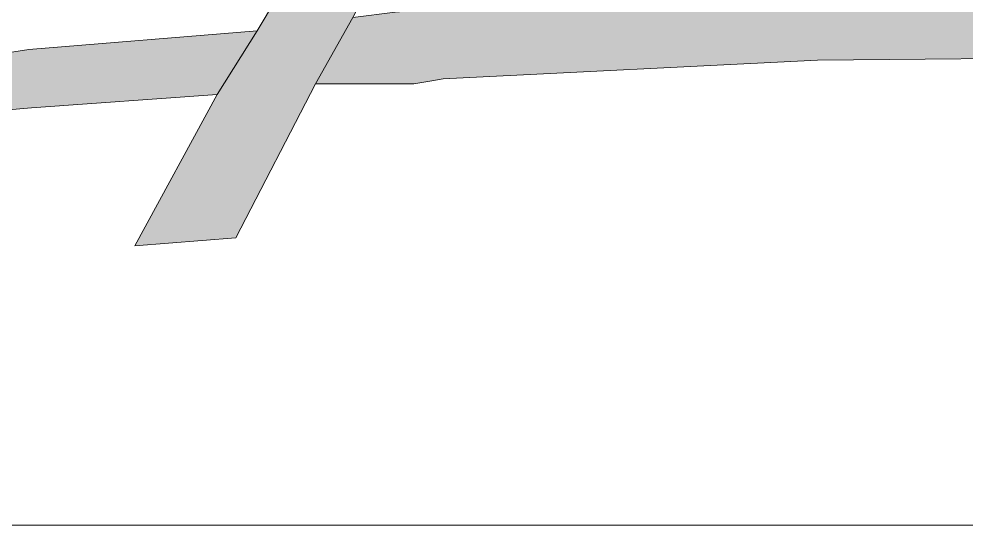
# Model space of a CAD drawing. Header units: inches. Extents: x 75782 to 87231, y -34126 to -18655.
# Drawn here: x 78468.41 to 78477.48, y -19664.76 to -19659.91 of the extents above; entities that cross this region are included whole.
import ezdxf

# ---------------------------------------------------------------- set-up
doc = ezdxf.new("R2010")
doc.units = ezdxf.units.IN
doc.header["$MEASUREMENT"] = 0
doc.layers.add('COMPONENTES', color=251, linetype='Continuous', lineweight=18)

# ---------------------------------------------------------------- blocks, each defined once
blk = doc.blocks.new('AK2-CM')
for points in [[(32158.467, 22477.208), (32158.925, 22477.615), (32159.332, 22478.073), (32159.841, 22478.531), (32160.146, 22478.989), (32160.554, 22479.497), (32159.078, 22479.294), (32159.587, 22480.413), (32161.062, 22480.566), (32162.691, 22480.77), (32162.182, 22479.955), (32159.383, 22474.612), (32158.671, 22473.34), (32157.144, 22470.389), (32155.21, 22470.236), (32156.788, 22473.137), (32157.551, 22474.358), (32158.976, 22476.75)], [(32158.467, 22477.208), (32158.925, 22477.615), (32159.332, 22478.073), (32159.841, 22478.531), (32160.146, 22478.989), (32160.554, 22479.497), (32159.078, 22479.294), (32159.587, 22480.413), (32161.062, 22480.566), (32162.691, 22480.77), (32162.182, 22479.955), (32159.383, 22474.612), (32158.671, 22473.34), (32157.144, 22470.389), (32155.21, 22470.236), (32156.788, 22473.137), (32157.551, 22474.358), (32158.976, 22476.75)], [(32158.467, 22477.208), (32158.925, 22477.615), (32159.332, 22478.073), (32159.841, 22478.531), (32160.147, 22478.989), (32160.554, 22479.497), (32159.078, 22479.294), (32159.587, 22480.413), (32161.063, 22480.566), (32162.691, 22480.77), (32162.182, 22479.955), (32159.383, 22474.612), (32158.671, 22473.34), (32157.144, 22470.389), (32155.211, 22470.236), (32156.788, 22473.137), (32157.551, 22474.358), (32158.976, 22476.75)], [(32158.467, 22477.208), (32158.925, 22477.615), (32159.332, 22478.073), (32159.841, 22478.531), (32160.147, 22478.989), (32160.554, 22479.497), (32159.078, 22479.294), (32159.587, 22480.413), (32161.063, 22480.566), (32162.691, 22480.77), (32162.182, 22479.955), (32159.383, 22474.612), (32158.671, 22473.34), (32157.144, 22470.389), (32155.211, 22470.236), (32156.788, 22473.137), (32157.551, 22474.358), (32158.976, 22476.75)], [(32158.671, 22473.34), (32159.943, 22473.34), (32160.198, 22473.34), (32160.554, 22473.34), (32160.859, 22473.391), (32161.113, 22473.442), (32168.289, 22473.798), (32173.784, 22473.849), (32178.211, 22473.696), (32178.313, 22473.747), (32177.855, 22474.002), (32177.245, 22474.358), (32176.888, 22474.663), (32176.736, 22474.765), (32177.753, 22475.834), (32176.329, 22475.834), (32170.12, 22475.426), (32164.676, 22475.07), (32160.198, 22474.714), (32159.383, 22474.612)], [(32158.671, 22473.34), (32159.943, 22473.34), (32160.197, 22473.34), (32160.554, 22473.34), (32160.859, 22473.391), (32161.113, 22473.442), (32168.288, 22473.798), (32173.784, 22473.849), (32178.211, 22473.696), (32178.313, 22473.747), (32177.855, 22474.002), (32177.244, 22474.358), (32176.888, 22474.663), (32176.736, 22474.765), (32177.753, 22475.834), (32176.328, 22475.834), (32170.12, 22475.426), (32164.675, 22475.07), (32160.197, 22474.714), (32159.383, 22474.612)], [(32158.671, 22473.34), (32159.943, 22473.34), (32160.198, 22473.34), (32160.554, 22473.34), (32160.859, 22473.391), (32161.113, 22473.442), (32168.289, 22473.798), (32173.784, 22473.849), (32178.211, 22473.696), (32178.313, 22473.747), (32177.855, 22474.002), (32177.245, 22474.358), (32176.888, 22474.663), (32176.736, 22474.765), (32177.753, 22475.834), (32176.329, 22475.834), (32170.12, 22475.426), (32164.676, 22475.07), (32160.198, 22474.714), (32159.383, 22474.612)], [(32158.671, 22473.34), (32159.943, 22473.34), (32160.197, 22473.34), (32160.554, 22473.34), (32160.859, 22473.391), (32161.113, 22473.442), (32168.288, 22473.798), (32173.784, 22473.849), (32178.211, 22473.696), (32178.313, 22473.747), (32177.855, 22474.002), (32177.244, 22474.358), (32176.888, 22474.663), (32176.736, 22474.765), (32177.753, 22475.834), (32176.328, 22475.834), (32170.12, 22475.426), (32164.675, 22475.07), (32160.197, 22474.714), (32159.383, 22474.612)], [(32157.551, 22474.358), (32153.175, 22474.002), (32148.901, 22473.34), (32141.878, 22472.119), (32141.726, 22472.119), (32141.624, 22471.966), (32141.573, 22471.763), (32141.369, 22471.61), (32146.713, 22472.322), (32153.226, 22472.882), (32156.788, 22473.137)], [(32157.551, 22474.358), (32153.175, 22474.002), (32148.9, 22473.34), (32141.878, 22472.119), (32141.725, 22472.119), (32141.624, 22471.966), (32141.573, 22471.763), (32141.369, 22471.61), (32146.712, 22472.322), (32153.226, 22472.882), (32156.788, 22473.137)], [(32157.551, 22474.358), (32153.175, 22474.002), (32148.901, 22473.34), (32141.878, 22472.119), (32141.726, 22472.119), (32141.624, 22471.966), (32141.573, 22471.763), (32141.369, 22471.61), (32146.713, 22472.322), (32153.226, 22472.882), (32156.788, 22473.137)], [(32157.551, 22474.358), (32153.175, 22474.002), (32148.9, 22473.34), (32141.878, 22472.119), (32141.725, 22472.119), (32141.624, 22471.966), (32141.573, 22471.763), (32141.369, 22471.61), (32146.712, 22472.322), (32153.226, 22472.882), (32156.788, 22473.137)]]:
    blk.add_hatch(color=256).paths.add_polyline_path(points)
at = {"linetype": 'Continuous'}
blk.add_lwpolyline([(32122.886, 22491.842), (32183.089, 22491.842), (32183.089, 22464.887), (32122.886, 22464.887)], close=True, dxfattribs=at)
blk.add_lwpolyline([(32122.886, 22491.842), (32183.089, 22491.842), (32183.089, 22464.887), (32122.886, 22464.887)], close=True, dxfattribs=at)
for points in [[(32159.383, 22474.612), (32158.671, 22473.34), (32157.144, 22470.389), (32155.21, 22470.236), (32156.788, 22473.137), (32157.551, 22474.358), (32158.976, 22476.75)], [(32158.467, 22477.208), (32158.925, 22477.615), (32159.332, 22478.073), (32159.841, 22478.531), (32160.146, 22478.989), (32160.554, 22479.497), (32159.078, 22479.294), (32159.587, 22480.413), (32161.062, 22480.566), (32162.691, 22480.77), (32162.182, 22479.955), (32159.383, 22474.612), (32158.671, 22473.34), (32157.144, 22470.389), (32155.21, 22470.236), (32156.788, 22473.137), (32157.551, 22474.358), (32158.976, 22476.75), (32158.467, 22477.208)], [(32159.383, 22474.612), (32158.671, 22473.34), (32157.144, 22470.389), (32155.21, 22470.236), (32156.788, 22473.137), (32157.551, 22474.358), (32158.976, 22476.75)], [(32158.467, 22477.208), (32158.925, 22477.615), (32159.332, 22478.073), (32159.841, 22478.531), (32160.146, 22478.989), (32160.554, 22479.497), (32159.078, 22479.294), (32159.587, 22480.413), (32161.062, 22480.566), (32162.691, 22480.77), (32162.182, 22479.955), (32159.383, 22474.612), (32158.671, 22473.34), (32157.144, 22470.389), (32155.21, 22470.236), (32156.788, 22473.137), (32157.551, 22474.358), (32158.976, 22476.75), (32158.467, 22477.208)], [(32159.383, 22474.612), (32158.671, 22473.34), (32157.144, 22470.389), (32155.211, 22470.236), (32156.788, 22473.137), (32157.551, 22474.358), (32158.976, 22476.75)], [(32158.467, 22477.208), (32158.925, 22477.615), (32159.332, 22478.073), (32159.841, 22478.531), (32160.147, 22478.989), (32160.554, 22479.497), (32159.078, 22479.294), (32159.587, 22480.413), (32161.063, 22480.566), (32162.691, 22480.77), (32162.182, 22479.955), (32159.383, 22474.612), (32158.671, 22473.34), (32157.144, 22470.389), (32155.211, 22470.236), (32156.788, 22473.137), (32157.551, 22474.358), (32158.976, 22476.75), (32158.467, 22477.208)], [(32159.383, 22474.612), (32158.671, 22473.34), (32157.144, 22470.389), (32155.211, 22470.236), (32156.788, 22473.137), (32157.551, 22474.358), (32158.976, 22476.75)], [(32158.467, 22477.208), (32158.925, 22477.615), (32159.332, 22478.073), (32159.841, 22478.531), (32160.147, 22478.989), (32160.554, 22479.497), (32159.078, 22479.294), (32159.587, 22480.413), (32161.063, 22480.566), (32162.691, 22480.77), (32162.182, 22479.955), (32159.383, 22474.612), (32158.671, 22473.34), (32157.144, 22470.389), (32155.211, 22470.236), (32156.788, 22473.137), (32157.551, 22474.358), (32158.976, 22476.75), (32158.467, 22477.208)], [(32158.671, 22473.34), (32159.943, 22473.34), (32160.197, 22473.34), (32160.554, 22473.34), (32160.859, 22473.391), (32161.113, 22473.442), (32168.288, 22473.798), (32173.784, 22473.849)], [(32176.328, 22475.834), (32170.12, 22475.426), (32164.675, 22475.07), (32160.197, 22474.714), (32159.383, 22474.612), (32158.671, 22473.34), (32158.671, 22473.34), (32158.671, 22473.34), (32158.671, 22473.34), (32158.671, 22473.34), (32158.671, 22473.34), (32158.671, 22473.34), (32158.671, 22473.34), (32158.671, 22473.34), (32158.671, 22473.34), (32158.671, 22473.34), (32158.671, 22473.34), (32158.671, 22473.34), (32158.671, 22473.34), (32158.671, 22473.34), (32158.671, 22473.34), (32158.671, 22473.34), (32158.671, 22473.34), (32158.671, 22473.34)], [(32158.671, 22473.34), (32159.943, 22473.34), (32160.197, 22473.34), (32160.554, 22473.34), (32160.859, 22473.391), (32161.113, 22473.442), (32168.288, 22473.798), (32173.784, 22473.849), (32178.211, 22473.696), (32178.313, 22473.747), (32177.855, 22474.002), (32177.244, 22474.358), (32176.888, 22474.663), (32176.736, 22474.765), (32177.753, 22475.834), (32176.328, 22475.834), (32170.12, 22475.426), (32164.675, 22475.07), (32160.197, 22474.714), (32159.383, 22474.612), (32158.671, 22473.34)], [(32158.671, 22473.34), (32159.943, 22473.34), (32160.198, 22473.34), (32160.554, 22473.34), (32160.859, 22473.391), (32161.113, 22473.442), (32168.289, 22473.798), (32173.784, 22473.849)], [(32176.329, 22475.834), (32170.12, 22475.426), (32164.676, 22475.07), (32160.198, 22474.714), (32159.383, 22474.612), (32158.671, 22473.34), (32158.671, 22473.34), (32158.671, 22473.34), (32158.671, 22473.34), (32158.671, 22473.34), (32158.671, 22473.34), (32158.671, 22473.34), (32158.671, 22473.34), (32158.671, 22473.34), (32158.671, 22473.34), (32158.671, 22473.34), (32158.671, 22473.34), (32158.671, 22473.34), (32158.671, 22473.34), (32158.671, 22473.34), (32158.671, 22473.34), (32158.671, 22473.34), (32158.671, 22473.34), (32158.671, 22473.34)], [(32158.671, 22473.34), (32159.943, 22473.34), (32160.198, 22473.34), (32160.554, 22473.34), (32160.859, 22473.391), (32161.113, 22473.442), (32168.289, 22473.798), (32173.784, 22473.849), (32178.211, 22473.696), (32178.313, 22473.747), (32177.855, 22474.002), (32177.245, 22474.358), (32176.888, 22474.663), (32176.736, 22474.765), (32177.753, 22475.834), (32176.329, 22475.834), (32170.12, 22475.426), (32164.676, 22475.07), (32160.198, 22474.714), (32159.383, 22474.612), (32158.671, 22473.34)], [(32158.671, 22473.34), (32159.943, 22473.34), (32160.198, 22473.34), (32160.554, 22473.34), (32160.859, 22473.391), (32161.113, 22473.442), (32168.289, 22473.798), (32173.784, 22473.849)], [(32176.329, 22475.834), (32170.12, 22475.426), (32164.676, 22475.07), (32160.198, 22474.714), (32159.383, 22474.612), (32158.671, 22473.34), (32158.671, 22473.34), (32158.671, 22473.34), (32158.671, 22473.34), (32158.671, 22473.34), (32158.671, 22473.34), (32158.671, 22473.34), (32158.671, 22473.34), (32158.671, 22473.34), (32158.671, 22473.34), (32158.671, 22473.34), (32158.671, 22473.34), (32158.671, 22473.34), (32158.671, 22473.34), (32158.671, 22473.34), (32158.671, 22473.34), (32158.671, 22473.34), (32158.671, 22473.34), (32158.671, 22473.34)], [(32158.671, 22473.34), (32159.943, 22473.34), (32160.198, 22473.34), (32160.554, 22473.34), (32160.859, 22473.391), (32161.113, 22473.442), (32168.289, 22473.798), (32173.784, 22473.849), (32178.211, 22473.696), (32178.313, 22473.747), (32177.855, 22474.002), (32177.245, 22474.358), (32176.888, 22474.663), (32176.736, 22474.765), (32177.753, 22475.834), (32176.329, 22475.834), (32170.12, 22475.426), (32164.676, 22475.07), (32160.198, 22474.714), (32159.383, 22474.612), (32158.671, 22473.34)], [(32158.671, 22473.34), (32159.943, 22473.34), (32160.197, 22473.34), (32160.554, 22473.34), (32160.859, 22473.391), (32161.113, 22473.442), (32168.288, 22473.798), (32173.784, 22473.849)], [(32176.328, 22475.834), (32170.12, 22475.426), (32164.675, 22475.07), (32160.197, 22474.714), (32159.383, 22474.612), (32158.671, 22473.34), (32158.671, 22473.34), (32158.671, 22473.34), (32158.671, 22473.34), (32158.671, 22473.34), (32158.671, 22473.34), (32158.671, 22473.34), (32158.671, 22473.34), (32158.671, 22473.34), (32158.671, 22473.34), (32158.671, 22473.34), (32158.671, 22473.34), (32158.671, 22473.34), (32158.671, 22473.34), (32158.671, 22473.34), (32158.671, 22473.34), (32158.671, 22473.34), (32158.671, 22473.34), (32158.671, 22473.34)], [(32158.671, 22473.34), (32159.943, 22473.34), (32160.197, 22473.34), (32160.554, 22473.34), (32160.859, 22473.391), (32161.113, 22473.442), (32168.288, 22473.798), (32173.784, 22473.849), (32178.211, 22473.696), (32178.313, 22473.747), (32177.855, 22474.002), (32177.244, 22474.358), (32176.888, 22474.663), (32176.736, 22474.765), (32177.753, 22475.834), (32176.328, 22475.834), (32170.12, 22475.426), (32164.675, 22475.07), (32160.197, 22474.714), (32159.383, 22474.612), (32158.671, 22473.34)], [(32157.551, 22474.358), (32153.175, 22474.002), (32148.901, 22473.34)], [(32146.713, 22472.322), (32153.226, 22472.882), (32156.788, 22473.137), (32157.551, 22474.358), (32157.551, 22474.358), (32157.551, 22474.358), (32157.551, 22474.358), (32157.551, 22474.358), (32157.551, 22474.358), (32157.551, 22474.358), (32157.551, 22474.358), (32157.551, 22474.358), (32157.551, 22474.358), (32157.551, 22474.358), (32157.551, 22474.358), (32157.551, 22474.358), (32157.551, 22474.358), (32157.551, 22474.358), (32157.551, 22474.358), (32157.551, 22474.358), (32157.551, 22474.358), (32157.551, 22474.358)], [(32157.551, 22474.358), (32153.175, 22474.002), (32148.901, 22473.34), (32141.878, 22472.119), (32141.726, 22472.119), (32141.624, 22471.966), (32141.573, 22471.763), (32141.369, 22471.61), (32146.713, 22472.322), (32153.226, 22472.882), (32156.788, 22473.137), (32157.551, 22474.358)], [(32157.551, 22474.358), (32153.175, 22474.002), (32148.9, 22473.34)], [(32146.712, 22472.322), (32153.226, 22472.882), (32156.788, 22473.137), (32157.551, 22474.358), (32157.551, 22474.358), (32157.551, 22474.358), (32157.551, 22474.358), (32157.551, 22474.358), (32157.551, 22474.358), (32157.551, 22474.358), (32157.551, 22474.358), (32157.551, 22474.358), (32157.551, 22474.358), (32157.551, 22474.358), (32157.551, 22474.358), (32157.551, 22474.358), (32157.551, 22474.358), (32157.551, 22474.358), (32157.551, 22474.358), (32157.551, 22474.358), (32157.551, 22474.358), (32157.551, 22474.358)], [(32157.551, 22474.358), (32153.175, 22474.002), (32148.9, 22473.34), (32141.878, 22472.119), (32141.725, 22472.119), (32141.624, 22471.966), (32141.573, 22471.763), (32141.369, 22471.61), (32146.712, 22472.322), (32153.226, 22472.882), (32156.788, 22473.137), (32157.551, 22474.358)], [(32157.551, 22474.358), (32153.175, 22474.002), (32148.901, 22473.34)], [(32146.713, 22472.322), (32153.226, 22472.882), (32156.788, 22473.137), (32157.551, 22474.358), (32157.551, 22474.358), (32157.551, 22474.358), (32157.551, 22474.358), (32157.551, 22474.358), (32157.551, 22474.358), (32157.551, 22474.358), (32157.551, 22474.358), (32157.551, 22474.358), (32157.551, 22474.358), (32157.551, 22474.358), (32157.551, 22474.358), (32157.551, 22474.358), (32157.551, 22474.358), (32157.551, 22474.358), (32157.551, 22474.358), (32157.551, 22474.358), (32157.551, 22474.358), (32157.551, 22474.358)], [(32157.551, 22474.358), (32153.175, 22474.002), (32148.901, 22473.34), (32141.878, 22472.119), (32141.726, 22472.119), (32141.624, 22471.966), (32141.573, 22471.763), (32141.369, 22471.61), (32146.713, 22472.322), (32153.226, 22472.882), (32156.788, 22473.137), (32157.551, 22474.358)], [(32157.551, 22474.358), (32153.175, 22474.002), (32148.9, 22473.34)], [(32146.712, 22472.322), (32153.226, 22472.882), (32156.788, 22473.137), (32157.551, 22474.358), (32157.551, 22474.358), (32157.551, 22474.358), (32157.551, 22474.358), (32157.551, 22474.358), (32157.551, 22474.358), (32157.551, 22474.358), (32157.551, 22474.358), (32157.551, 22474.358), (32157.551, 22474.358), (32157.551, 22474.358), (32157.551, 22474.358), (32157.551, 22474.358), (32157.551, 22474.358), (32157.551, 22474.358), (32157.551, 22474.358), (32157.551, 22474.358), (32157.551, 22474.358), (32157.551, 22474.358)], [(32157.551, 22474.358), (32153.175, 22474.002), (32148.9, 22473.34), (32141.878, 22472.119), (32141.725, 22472.119), (32141.624, 22471.966), (32141.573, 22471.763), (32141.369, 22471.61), (32146.712, 22472.322), (32153.226, 22472.882), (32156.788, 22473.137), (32157.551, 22474.358)]]:
    blk.add_lwpolyline(points)

msp = doc.modelspace()

# ---------------------------------------------------------------- block references
at = {"layer": 'COMPONENTES', "xscale": 0.5, "yscale": 0.5, "zscale": 0.5}
msp.add_blockref('AK2-CM', (62391.9144, -30897.201), dxfattribs=at)

doc.saveas('drawing.dxf')
